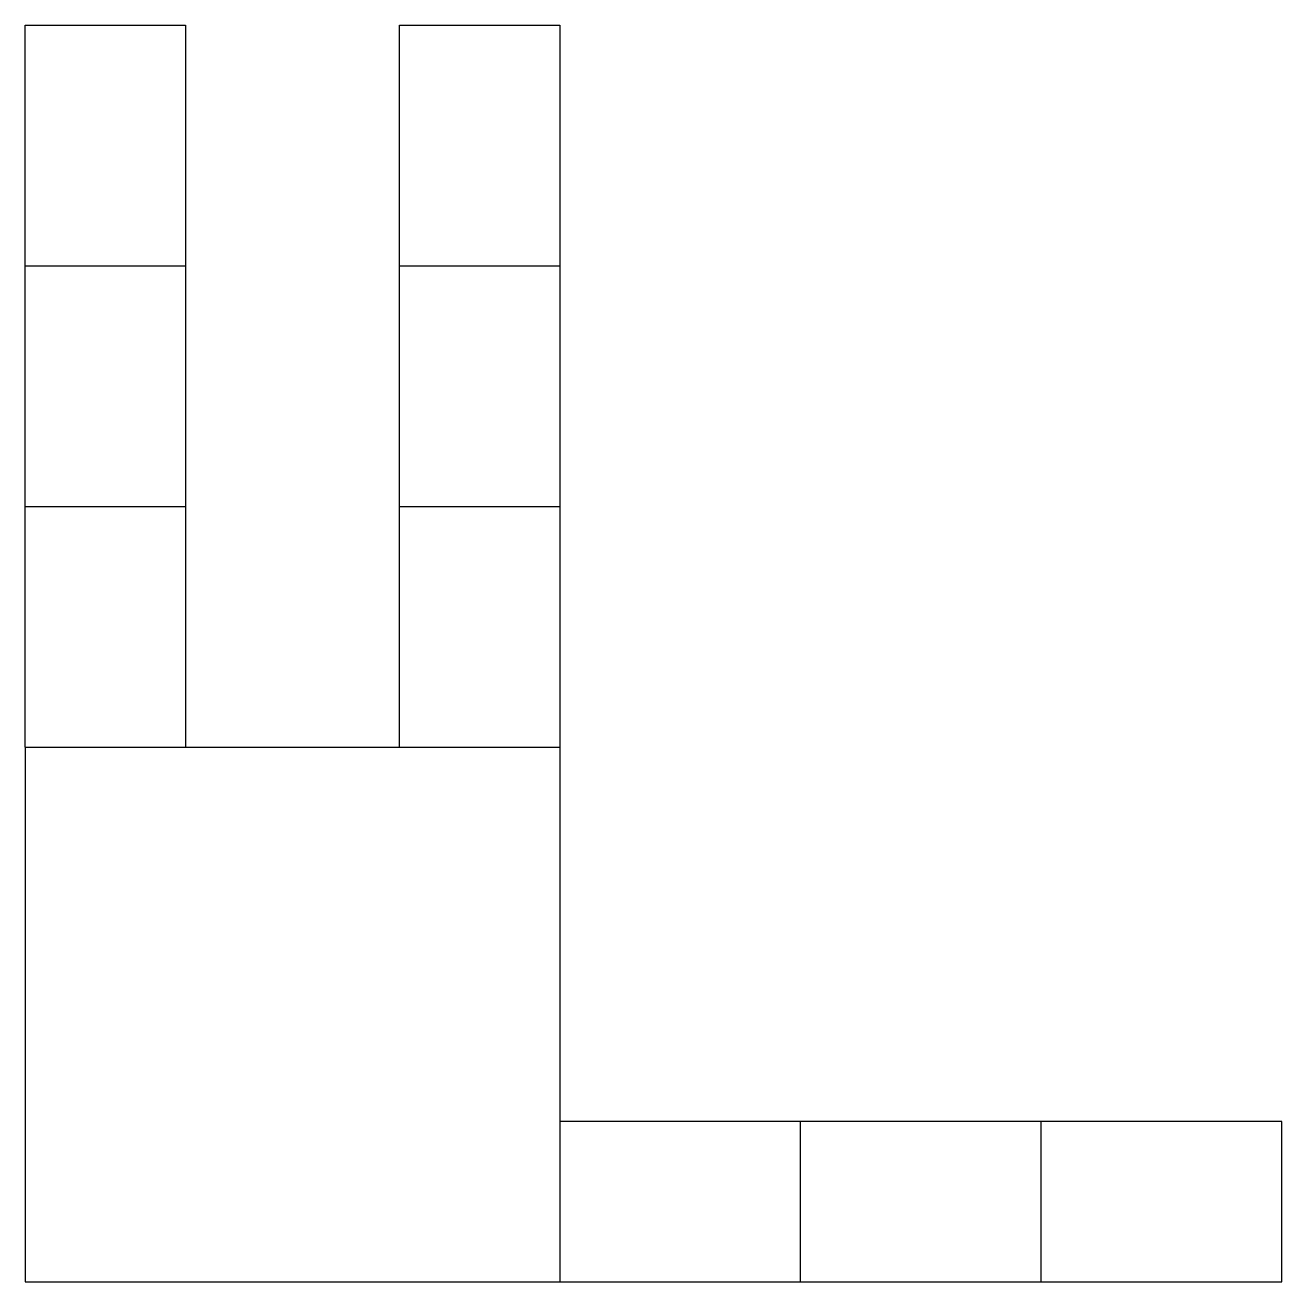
# Model space of a CAD drawing. Header units: metres. Extents: x 0 to 235, y 0 to 235.
import ezdxf

# ---------------------------------------------------------------- set-up
doc = ezdxf.new("R2010")
doc.units = ezdxf.units.M

msp = doc.modelspace()

# ---------------------------------------------------------------- linework, layer by layer
at = {"color": 7}
for p, q in [((0, 190), (0, 235)), ((0, 235), (30, 235)), ((30, 235), (30, 190)), ((70, 190), (70, 235)), ((70, 235), (100, 235)), ((100, 235), (100, 190)), ((0, 100), (0, 190)), ((30, 190), (30, 100)), ((70, 100), (70, 190)), ((100, 190), (100, 100)), ((0, 100), (0, 0)), ((30, 100), (70, 100)), ((100, 100), (100, 30)), ((235, 30), (100, 30)), ((235, 0), (235, 30)), ((0, 0), (30, 0)), ((30, 0), (100, 0)), ((100, 0), (235, 0))]:
    msp.add_line(p, q, dxfattribs=at)
at = {"color": 5}
for p, q in [((0, 190), (30, 190)), ((70, 190), (100, 190)), ((0, 145), (30, 145)), ((70, 145), (100, 145)), ((0, 100), (30, 100)), ((70, 100), (100, 100)), ((100, 30), (100, 0)), ((145, 0), (145, 30)), ((190, 0), (190, 30))]:
    msp.add_line(p, q, dxfattribs=at)

doc.saveas('drawing.dxf')
